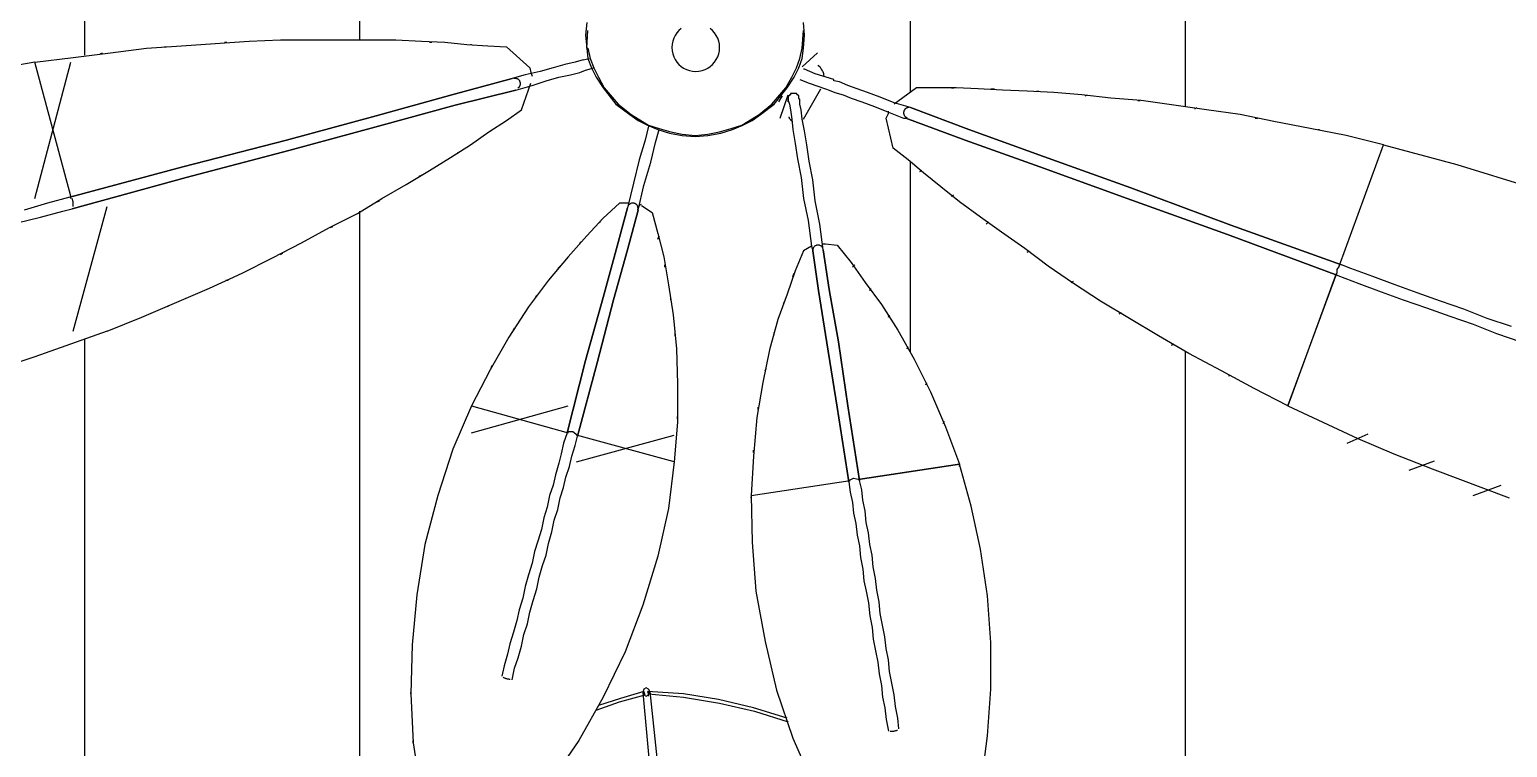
# Model space of a CAD drawing. Header units: millimetres. Extents: x 7649 to 34105, y 3983 to 25377.
# Drawn here: x 15491 to 16163, y 15094 to 15419 of the extents above; entities that cross this region are included whole.
import ezdxf

# ---------------------------------------------------------------- set-up
doc = ezdxf.new("R2010")
doc.units = ezdxf.units.MM

msp = doc.modelspace()

# ---------------------------------------------------------------- linework, layer by layer
at = {"layer": 'GEOMETRY', "color": 7}
for p, q in [((15516.57778, 15407.92222), (15516.57778, 15562.43889)), ((16016.64028, 15384.63889), (16016.64028, 15500.52639)), ((15641.46111, 15414.80139), (15641.46111, 15485.18056)), ((15891.75694, 15390.98889), (15891.75694, 15451.31389)), ((15744.64861, 15422.73889), (15744.11944, 15416.91806)), ((15744.64861, 15411.09722), (15745.17778, 15419.03472)), ((15785.53801, 15417.99074), (15784.75879, 15416.83706)), ((15786.45497, 15419.03253), (15785.53801, 15417.99074)), ((15787.49676, 15419.94949), (15786.45497, 15419.03253)), ((15801.79642, 15419.03253), (15800.75463, 15419.94949)), ((15802.71338, 15417.99074), (15801.79642, 15419.03253)), ((15803.4926, 15416.83706), (15802.71338, 15417.99074)), ((15842.54444, 15411.09722), (15843.07361, 15419.03472)), ((15843.60278, 15416.91806), (15843.07361, 15422.73889)), ((15544.62361, 15411.09722), (15560.49861, 15412.15556)), ((15552.56111, 15411.62639), (15553.61944, 15411.62639)), ((15560.49861, 15412.15556), (15575.84444, 15413.21389)), ((15575.84444, 15413.21389), (15591.19028, 15414.27222)), ((15580.07778, 15413.74306), (15581.13611, 15413.74306)), ((15591.19028, 15414.27222), (15605.47778, 15414.80139)), ((15605.47778, 15414.80139), (15619.76528, 15414.80139)), ((15606.00694, 15414.80139), (15607.06528, 15414.80139)), ((15619.76528, 15414.80139), (15632.99444, 15414.80139)), ((15630.34861, 15414.80139), (15631.40694, 15414.80139)), ((15632.99444, 15414.80139), (15645.69444, 15414.80139)), ((15645.69444, 15414.80139), (15657.86528, 15414.80139)), ((15652.57361, 15414.80139), (15654.16111, 15414.80139)), ((15657.86528, 15414.80139), (15669.50694, 15414.27222)), ((15669.50694, 15414.27222), (15680.09028, 15413.74306)), ((15673.21111, 15413.74306), (15674.26944, 15413.74306)), ((15680.09028, 15413.74306), (15690.14444, 15412.68472)), ((15690.14444, 15412.68472), (15699.66944, 15412.15556)), ((15691.73194, 15412.68472), (15692.26111, 15412.68472)), ((15699.66944, 15412.15556), (15708.13611, 15411.62639)), ((15708.13611, 15411.62639), (15718.71944, 15402.10139)), ((15744.11944, 15416.91806), (15744.64861, 15411.09722)), ((15783.3768, 15412.83385), (15783.27778, 15411.36181)), ((15783.27778, 15411.36181), (15783.3768, 15409.88976)), ((15783.66526, 15414.24569), (15783.3768, 15412.83385)), ((15784.13023, 15415.5844), (15783.66526, 15414.24569)), ((15784.75879, 15416.83706), (15784.13023, 15415.5844)), ((15804.12116, 15415.5844), (15803.4926, 15416.83706)), ((15804.58613, 15414.24569), (15804.12116, 15415.5844)), ((15804.87459, 15412.83385), (15804.58613, 15414.24569)), ((15804.97361, 15411.36181), (15804.87459, 15412.83385)), ((15804.87459, 15409.88976), (15804.97361, 15411.36181)), ((15843.07361, 15411.09722), (15843.60278, 15416.91806)), ((15493.82361, 15404.74722), (15459.42778, 15398.39722)), ((15493.82361, 15404.74722), (15511.28611, 15406.86389)), ((15510.22778, 15343.89306), (15493.82361, 15404.74722)), ((15493.82361, 15342.83472), (15510.22778, 15404.74722)), ((15511.28611, 15406.86389), (15528.21944, 15408.98056)), ((15523.45694, 15408.45139), (15524.51528, 15408.98056)), ((15528.21944, 15408.98056), (15544.62361, 15411.09722)), ((15739.35694, 15404.74722), (15734.59444, 15403.68889)), ((15743.06111, 15405.80556), (15739.35694, 15404.74722)), ((15743.06111, 15405.80556), (15745.70694, 15406.33472)), ((15744.64861, 15411.09722), (15745.17778, 15406.33472)), ((15745.17778, 15411.09722), (15746.23611, 15406.33472)), ((15745.17778, 15406.33472), (15746.76528, 15402.10139)), ((15746.23611, 15406.33472), (15747.82361, 15402.10139)), ((15783.3768, 15409.88976), (15783.66526, 15408.47792)), ((15783.66526, 15408.47792), (15784.13023, 15407.13921)), ((15784.13023, 15407.13921), (15784.75879, 15405.88655)), ((15784.75879, 15405.88655), (15785.53801, 15404.73287)), ((15785.53801, 15404.73287), (15786.45497, 15403.69108)), ((15801.79642, 15403.69108), (15802.71338, 15404.73287)), ((15802.71338, 15404.73287), (15803.4926, 15405.88655)), ((15803.4926, 15405.88655), (15804.12116, 15407.13921)), ((15804.12116, 15407.13921), (15804.58613, 15408.47792)), ((15804.58613, 15408.47792), (15804.87459, 15409.88976)), ((15839.89861, 15402.10139), (15841.48611, 15406.33472)), ((15840.95694, 15402.10139), (15842.54444, 15406.33472)), ((15841.48611, 15406.33472), (15842.54444, 15411.09722)), ((15842.54444, 15406.33472), (15843.07361, 15411.09722)), ((15842.54444, 15402.63056), (15849.42361, 15408.98056)), ((15716.60278, 15398.92639), (15710.78194, 15397.33889)), ((15723.48194, 15400.51389), (15716.60278, 15398.92639)), ((15718.71944, 15402.10139), (15719.24861, 15399.98472)), ((15719.24861, 15399.98472), (15719.77778, 15398.39722)), ((15729.30278, 15402.10139), (15723.48194, 15400.51389)), ((15726.12778, 15396.28056), (15731.94861, 15397.86806)), ((15734.59444, 15403.68889), (15729.30278, 15402.10139)), ((15731.94861, 15397.86806), (15737.24028, 15398.92639)), ((15737.24028, 15398.92639), (15741.47361, 15399.98472)), ((15741.47361, 15399.98472), (15744.11944, 15401.04306)), ((15744.11944, 15401.04306), (15747.82361, 15402.10139)), ((15746.76528, 15402.10139), (15748.88194, 15397.86806)), ((15747.82361, 15402.10139), (15749.94028, 15397.86806)), ((15748.88194, 15397.86806), (15752.05694, 15393.10556)), ((15749.94028, 15397.86806), (15752.58611, 15393.10556)), ((15786.45497, 15403.69108), (15787.49676, 15402.77412)), ((15787.49676, 15402.77412), (15788.65044, 15401.9949)), ((15788.65044, 15401.9949), (15789.9031, 15401.36634)), ((15789.9031, 15401.36634), (15791.24181, 15400.90137)), ((15791.24181, 15400.90137), (15792.65365, 15400.61291)), ((15792.65365, 15400.61291), (15794.12569, 15400.51389)), ((15794.12569, 15400.51389), (15795.59774, 15400.61291)), ((15795.59774, 15400.61291), (15797.00958, 15400.90137)), ((15797.00958, 15400.90137), (15798.34829, 15401.36634)), ((15798.34829, 15401.36634), (15799.60095, 15401.9949)), ((15799.60095, 15401.9949), (15800.75463, 15402.77412)), ((15800.75463, 15402.77412), (15801.79642, 15403.69108)), ((15835.13611, 15393.10556), (15837.78194, 15397.86806)), ((15835.66528, 15393.10556), (15838.84028, 15397.86806)), ((15837.78194, 15397.86806), (15839.89861, 15402.10139)), ((15838.84028, 15397.86806), (15840.95694, 15402.10139)), ((15843.60278, 15401.57222), (15843.07361, 15401.57222)), ((15848.36528, 15399.45556), (15843.60278, 15401.57222)), ((15856.83194, 15396.80972), (15848.36528, 15399.45556)), ((15850.12718, 15402.94253), (15849.77811, 15403.26411)), ((15850.45569, 15402.60273), (15850.12718, 15402.94253)), ((15850.7631, 15402.24573), (15850.45569, 15402.60273)), ((15851.04882, 15401.87256), (15850.7631, 15402.24573)), ((15851.31229, 15401.48424), (15851.04882, 15401.87256)), ((15851.55294, 15401.08181), (15851.31229, 15401.48424)), ((15851.77021, 15400.66629), (15851.55294, 15401.08181)), ((15851.96353, 15400.2387), (15851.77021, 15400.66629)), ((15852.13233, 15399.80008), (15851.96353, 15400.2387)), ((15852.27605, 15399.35144), (15852.13233, 15399.80008)), ((15852.39411, 15398.89381), (15852.27605, 15399.35144)), ((15852.48596, 15398.42823), (15852.39411, 15398.89381)), ((15683.26528, 15389.93056), (15710.78194, 15397.33889)), ((15710.78194, 15397.33889), (15683.26528, 15389.93056)), ((15712.36944, 15392.04722), (15684.85278, 15385.16806)), ((15684.85278, 15385.16806), (15712.36944, 15392.04722)), ((15711.58983, 15397.28253), (15711.48847, 15397.25774)), ((15711.69192, 15397.30282), (15711.58983, 15397.28253)), ((15711.79461, 15397.3186), (15711.69192, 15397.30282)), ((15711.89774, 15397.32987), (15711.79461, 15397.3186)), ((15712.00117, 15397.33664), (15711.89774, 15397.32987)), ((15712.10475, 15397.3389), (15712.00117, 15397.33664)), ((15712.20833, 15397.33665), (15712.10475, 15397.3389)), ((15712.31176, 15397.32989), (15712.20833, 15397.33665)), ((15712.41489, 15397.31863), (15712.31176, 15397.32989)), ((15712.36944, 15392.04722), (15719.77778, 15394.16389)), ((15712.51758, 15397.30286), (15712.41489, 15397.31863)), ((15712.61968, 15397.28258), (15712.51758, 15397.30286)), ((15712.72103, 15397.2578), (15712.61968, 15397.28258)), ((15712.92259, 15397.19412), (15712.72103, 15397.2578)), ((15713.11582, 15397.1137), (15712.92259, 15397.19412)), ((15713.29987, 15397.0174), (15713.11582, 15397.1137)), ((15713.29562, 15392.89549), (15713.42915, 15392.97858)), ((15713.47391, 15396.90604), (15713.29987, 15397.0174)), ((15713.42915, 15392.97858), (15713.55622, 15393.06979)), ((15713.63709, 15396.78047), (15713.47391, 15396.90604)), ((15713.55622, 15393.06979), (15713.67654, 15393.16871)), ((15713.78858, 15396.64152), (15713.63709, 15396.78047)), ((15713.67654, 15393.16871), (15713.78978, 15393.27495)), ((15713.92754, 15396.49004), (15713.78858, 15396.64152)), ((15713.78978, 15393.27495), (15713.89565, 15393.3881)), ((15713.89565, 15393.3881), (15713.99385, 15393.50778)), ((15714.05313, 15396.32687), (15713.92754, 15396.49004)), ((15713.99385, 15393.50778), (15714.08407, 15393.63358)), ((15714.1645, 15396.15284), (15714.05313, 15396.32687)), ((15714.08407, 15393.63358), (15714.166, 15393.76511)), ((15714.26083, 15395.9688), (15714.1645, 15396.15284)), ((15714.166, 15393.76511), (15714.23934, 15393.90197)), ((15714.23934, 15393.90197), (15714.30378, 15394.04377)), ((15714.34126, 15395.77558), (15714.26083, 15395.9688)), ((15714.30378, 15394.04377), (15714.35903, 15394.19011)), ((15714.40496, 15395.57403), (15714.34126, 15395.77558)), ((15714.35903, 15394.19011), (15714.40478, 15394.34059)), ((15714.41787, 15395.52364), (15714.40496, 15395.57403)), ((15714.40502, 15394.34147), (15714.41792, 15394.39184)), ((15714.42968, 15395.47302), (15714.41787, 15395.52364)), ((15714.41792, 15394.39184), (15714.42972, 15394.44244)), ((15714.44037, 15395.42217), (15714.42968, 15395.47302)), ((15714.42972, 15394.44244), (15714.4404, 15394.49327)), ((15714.44994, 15395.37112), (15714.44037, 15395.42217)), ((15714.4404, 15394.49327), (15714.44997, 15394.5443)), ((15714.4584, 15395.31989), (15714.44994, 15395.37112)), ((15714.44997, 15394.5443), (15714.45842, 15394.59552)), ((15714.46574, 15395.26849), (15714.4584, 15395.31989)), ((15714.45842, 15394.59552), (15714.46576, 15394.6469)), ((15714.47196, 15395.21695), (15714.46574, 15395.26849)), ((15714.46576, 15394.6469), (15714.47197, 15394.69843)), ((15714.47705, 15395.16527), (15714.47196, 15395.21695)), ((15714.47197, 15394.69843), (15714.47705, 15394.75008)), ((15714.48101, 15395.11348), (15714.47705, 15395.16527)), ((15714.47705, 15394.75008), (15714.48102, 15394.80185)), ((15714.48385, 15395.0616), (15714.48101, 15395.11348)), ((15714.48102, 15394.80185), (15714.48385, 15394.85371)), ((15714.48555, 15395.00965), (15714.48385, 15395.0616)), ((15714.48385, 15394.85371), (15714.48555, 15394.90565)), ((15714.48612, 15394.95764), (15714.48555, 15395.00965)), ((15714.48555, 15394.90565), (15714.48612, 15394.95764)), ((15715.01528, 15383.05139), (15719.24861, 15395.22222)), ((15719.77778, 15394.16389), (15726.12778, 15396.28056)), ((15752.05694, 15393.10556), (15757.87778, 15385.69722)), ((15752.58611, 15393.10556), (15758.93611, 15385.69722)), ((15828.78611, 15385.69722), (15835.13611, 15393.10556)), ((15829.84444, 15385.69722), (15835.66528, 15393.10556)), ((15841.48611, 15396.80972), (15845.71944, 15395.22222)), ((15843.07361, 15378.81806), (15851.01111, 15392.57639)), ((15845.71944, 15395.22222), (15853.12778, 15392.57639)), ((15853.12778, 15392.57639), (15854.71528, 15392.04722)), ((15854.71528, 15392.04722), (15857.36111, 15390.98889)), ((15856.83194, 15396.28056), (15856.83194, 15396.80972)), ((15859.47778, 15395.75139), (15856.83194, 15396.28056)), ((15863.18194, 15394.16389), (15859.47778, 15395.75139)), ((15867.41528, 15392.57639), (15863.18194, 15394.16389)), ((15872.17778, 15390.98889), (15867.41528, 15392.57639)), ((15894.40278, 15393.10556), (15884.34861, 15385.69722)), ((15903.39861, 15393.10556), (15894.40278, 15393.10556)), ((15912.39444, 15393.10556), (15903.39861, 15393.10556)), ((15910.27778, 15393.10556), (15911.33611, 15393.10556)), ((15922.44861, 15392.57639), (15912.39444, 15393.10556)), ((15933.56111, 15392.04722), (15922.44861, 15392.57639)), ((15928.26944, 15392.57639), (15929.85694, 15392.57639)), ((15944.67361, 15391.51806), (15933.56111, 15392.04722)), ((15956.84444, 15390.98889), (15944.67361, 15391.51806)), ((15948.90694, 15391.51806), (15949.96528, 15391.51806)), ((15648.86944, 15380.40556), (15683.26528, 15389.93056)), ((15683.26528, 15389.93056), (15648.86944, 15380.40556)), ((15684.85278, 15385.16806), (15649.92778, 15375.64306)), ((15649.92778, 15375.64306), (15684.85278, 15385.16806)), ((15757.87778, 15385.69722), (15764.22778, 15380.93472)), ((15757.87778, 15385.69722), (15758.93611, 15385.69722)), ((15758.93611, 15385.69722), (15764.75694, 15380.93472)), ((15822.96528, 15380.93472), (15828.78611, 15385.69722)), ((15823.49444, 15380.93472), (15829.84444, 15385.69722)), ((15828.78611, 15385.69722), (15829.84444, 15385.69722)), ((15831.96111, 15386.75556), (15833.54861, 15389.40139)), ((15832.49028, 15379.34722), (15836.19444, 15389.93056)), ((15836.72361, 15389.40139), (15836.19444, 15389.40139)), ((15836.19444, 15389.40139), (15836.19444, 15388.87222)), ((15836.19444, 15388.87222), (15836.19444, 15388.34306)), ((15836.19444, 15388.34306), (15836.19444, 15387.81389)), ((15836.19444, 15386.75556), (15836.19444, 15387.81389)), ((15836.19444, 15387.81389), (15836.19444, 15387.28472)), ((15836.19444, 15387.28472), (15836.72361, 15385.69722)), ((15837.25278, 15389.93056), (15836.72361, 15389.93056)), ((15836.72361, 15389.93056), (15836.72361, 15389.40139)), ((15836.72361, 15385.69722), (15837.25278, 15383.05139)), ((15837.78194, 15390.45972), (15837.25278, 15390.45972)), ((15837.25278, 15390.45972), (15837.25278, 15389.93056)), ((15838.31111, 15390.45972), (15837.78194, 15390.45972)), ((15838.84028, 15390.45972), (15838.31111, 15390.45972)), ((15839.36944, 15390.45972), (15838.84028, 15390.45972)), ((15839.89861, 15390.45972), (15839.36944, 15390.45972)), ((15840.42778, 15389.93056), (15839.89861, 15390.45972)), ((15840.95694, 15389.40139), (15840.42778, 15389.93056)), ((15840.95694, 15388.87222), (15840.95694, 15389.40139)), ((15840.95694, 15388.34306), (15840.95694, 15388.87222)), ((15841.48611, 15387.81389), (15840.95694, 15388.34306)), ((15841.48611, 15385.69722), (15841.48611, 15387.81389)), ((15841.48611, 15387.28472), (15841.48611, 15387.81389)), ((15842.01528, 15383.05139), (15841.48611, 15385.69722)), ((15857.36111, 15390.98889), (15861.06528, 15389.93056)), ((15861.06528, 15389.93056), (15864.76944, 15388.34306)), ((15864.76944, 15388.34306), (15869.53194, 15386.75556)), ((15869.53194, 15386.75556), (15875.35278, 15384.63889)), ((15877.99861, 15388.87222), (15872.17778, 15390.98889)), ((15875.35278, 15384.63889), (15881.70278, 15381.99306)), ((15884.34861, 15386.22639), (15877.99861, 15388.87222)), ((15891.75694, 15384.10972), (15884.34861, 15386.22639)), ((15969.54444, 15389.93056), (15956.84444, 15390.98889)), ((15982.77361, 15388.34306), (15969.54444, 15389.93056)), ((15971.13194, 15389.40139), (15972.19028, 15389.93056)), ((15996.53194, 15387.28472), (15982.77361, 15388.34306)), ((15994.94444, 15387.28472), (15996.00278, 15387.28472)), ((16011.34861, 15385.16806), (15996.53194, 15387.28472)), ((16026.16528, 15383.05139), (16011.34861, 15385.16806)), ((15608.12361, 15369.29306), (15648.86944, 15380.40556)), ((15648.86944, 15380.40556), (15608.12361, 15369.29306)), ((15700.19861, 15372.99722), (15708.13611, 15378.28889)), ((15708.13611, 15378.28889), (15715.01528, 15383.05139)), ((15764.22778, 15380.93472), (15767.93194, 15378.28889)), ((15764.75694, 15380.93472), (15772.69444, 15376.17222)), ((15767.93194, 15378.28889), (15772.16528, 15376.17222)), ((15815.02778, 15376.17222), (15822.96528, 15380.93472)), ((15815.55694, 15376.17222), (15819.79028, 15378.28889)), ((15819.79028, 15378.28889), (15823.49444, 15380.93472)), ((15836.41045, 15379.90739), (15836.48398, 15379.71099)), ((15836.48398, 15379.71099), (15836.56746, 15379.51942)), ((15836.56746, 15379.51942), (15836.66063, 15379.33301)), ((15836.66063, 15379.33301), (15836.76323, 15379.15211)), ((15836.76323, 15379.15211), (15836.875, 15378.97707)), ((15836.875, 15378.97707), (15836.99569, 15378.80824)), ((15836.99569, 15378.80824), (15837.12503, 15378.64594)), ((15837.12503, 15378.64594), (15837.26277, 15378.49054)), ((15837.25278, 15383.05139), (15837.78194, 15378.81806)), ((15837.26277, 15378.49054), (15837.40865, 15378.34237)), ((15837.40865, 15378.34237), (15837.5624, 15378.20179)), ((15837.5624, 15378.20179), (15837.72379, 15378.06912)), ((15837.72379, 15378.06912), (15837.89253, 15377.94472)), ((15837.78194, 15378.81806), (15838.31111, 15374.05556)), ((15842.54444, 15378.81806), (15842.01528, 15383.05139)), ((15843.60278, 15373.52639), (15842.54444, 15378.81806)), ((15880.64444, 15379.34722), (15881.70278, 15381.46389)), ((15883.81944, 15365.58889), (15880.64444, 15379.34722)), ((15881.70278, 15381.46389), (15881.70278, 15382.52222)), ((15881.70278, 15381.99306), (15888.58194, 15379.34722)), ((15888.58251, 15381.78032), (15888.58194, 15381.72841)), ((15888.58194, 15381.72841), (15888.58251, 15381.6765)), ((15888.58194, 15379.34722), (15889.64028, 15379.34722)), ((15888.5842, 15381.83223), (15888.58251, 15381.78032)), ((15888.58251, 15381.6765), (15888.58421, 15381.62463)), ((15888.58703, 15381.88412), (15888.5842, 15381.83223)), ((15888.58421, 15381.62463), (15888.58703, 15381.5728)), ((15888.591, 15381.93596), (15888.58703, 15381.88412)), ((15888.58703, 15381.5728), (15888.59099, 15381.52105)), ((15888.59099, 15381.52105), (15888.59608, 15381.46938)), ((15888.59612, 15381.98793), (15888.59102, 15381.93619)), ((15888.59608, 15381.46938), (15888.60229, 15381.41781)), ((15888.60235, 15382.03952), (15888.59612, 15381.98793)), ((15888.60229, 15381.41781), (15888.60963, 15381.36637)), ((15888.60969, 15382.09094), (15888.60235, 15382.03952)), ((15888.60963, 15381.36637), (15888.6181, 15381.31507)), ((15888.61815, 15382.14216), (15888.60969, 15382.09094)), ((15888.62773, 15382.19318), (15888.61815, 15382.14216)), ((15888.61822, 15381.31439), (15888.66414, 15381.10812)), ((15888.63841, 15382.24397), (15888.62773, 15382.19318)), ((15888.6502, 15382.29451), (15888.63841, 15382.24397)), ((15888.66308, 15382.3448), (15888.6502, 15382.29451)), ((15888.67707, 15382.3948), (15888.66308, 15382.3448)), ((15888.66414, 15381.10812), (15888.72744, 15380.9087)), ((15888.69214, 15382.4445), (15888.67707, 15382.3948)), ((15888.70831, 15382.49388), (15888.69214, 15382.4445)), ((15888.72556, 15382.54293), (15888.70831, 15382.49388)), ((15888.78423, 15382.68894), (15888.72556, 15382.54293)), ((15888.72744, 15380.9087), (15888.80737, 15380.71702)), ((15888.85202, 15382.82999), (15888.78423, 15382.68894)), ((15888.80737, 15380.71702), (15888.90315, 15380.53401)), ((15888.92859, 15382.96572), (15888.85202, 15382.82999)), ((15888.90315, 15380.53401), (15889.01402, 15380.36058)), ((15889.01359, 15383.09575), (15888.92859, 15382.96572)), ((15889.1067, 15383.21971), (15889.01359, 15383.09575)), ((15889.01402, 15380.36058), (15889.13923, 15380.19762)), ((15889.20757, 15383.33724), (15889.1067, 15383.21971)), ((15889.13923, 15380.19762), (15889.27801, 15380.04605)), ((15889.31586, 15383.44797), (15889.20757, 15383.33724)), ((15889.27801, 15380.04605), (15889.42959, 15379.90678)), ((15889.43124, 15383.55152), (15889.31586, 15383.44797)), ((15889.42959, 15379.90678), (15889.59322, 15379.78071)), ((15889.55337, 15383.64753), (15889.43124, 15383.55152)), ((15889.68191, 15383.73564), (15889.55337, 15383.64753)), ((15889.59322, 15379.78071), (15889.76813, 15379.66876)), ((15916.62778, 15369.29306), (15889.64028, 15379.34722)), ((15889.64028, 15379.34722), (15916.62778, 15369.29306)), ((15889.81652, 15383.81546), (15889.68191, 15383.73564)), ((15889.76813, 15379.66876), (15889.95355, 15379.57183)), ((15889.95686, 15383.88663), (15889.81652, 15383.81546)), ((15889.95355, 15379.57183), (15890.14874, 15379.49084)), ((15890.00423, 15383.90809), (15889.95686, 15383.88663)), ((15890.05204, 15383.92851), (15890.00423, 15383.90809)), ((15890.10026, 15383.94786), (15890.05204, 15383.92851)), ((15890.14887, 15383.96616), (15890.10026, 15383.94786)), ((15890.19785, 15383.98338), (15890.14887, 15383.96616)), ((15890.2472, 15383.99953), (15890.19785, 15383.98338)), ((15890.29688, 15384.0146), (15890.2472, 15383.99953)), ((15890.34689, 15384.02859), (15890.29688, 15384.0146)), ((15890.3972, 15384.04148), (15890.34689, 15384.02859)), ((15890.4478, 15384.05328), (15890.3972, 15384.04148)), ((15890.49867, 15384.06398), (15890.4478, 15384.05328)), ((15890.54979, 15384.07357), (15890.49867, 15384.06398)), ((15890.60109, 15384.08203), (15890.54979, 15384.07357)), ((15890.65253, 15384.08938), (15890.60109, 15384.08203)), ((15890.7041, 15384.09559), (15890.65253, 15384.08938)), ((15890.75577, 15384.10067), (15890.7041, 15384.09559)), ((15890.80753, 15384.10463), (15890.75577, 15384.10067)), ((15890.85935, 15384.10746), (15890.80753, 15384.10463)), ((15890.91122, 15384.10916), (15890.85935, 15384.10746)), ((15890.96313, 15384.10973), (15890.91122, 15384.10916)), ((15891.01505, 15384.10916), (15890.96313, 15384.10973)), ((15891.06696, 15384.10746), (15891.01505, 15384.10916)), ((15891.11884, 15384.10463), (15891.06696, 15384.10746)), ((15891.17069, 15384.10067), (15891.11884, 15384.10463)), ((15891.75694, 15384.10972), (15918.21528, 15374.05556)), ((15918.21528, 15374.05556), (15891.75694, 15384.10972)), ((16020.87361, 15383.58056), (16021.93194, 15384.10972)), ((16041.51111, 15380.93472), (16026.16528, 15383.05139)), ((16056.85694, 15377.75972), (16041.51111, 15380.93472)), ((16048.39028, 15379.34722), (16049.44861, 15379.34722)), ((16073.26111, 15374.58472), (16056.85694, 15377.75972)), ((15649.92778, 15375.64306), (15609.18194, 15364.53056)), ((15609.18194, 15364.53056), (15649.92778, 15375.64306)), ((15691.73194, 15367.17639), (15700.19861, 15372.99722)), ((15701.25694, 15373.52639), (15701.78611, 15374.05556)), ((15772.69444, 15375.64306), (15771.10694, 15369.29306)), ((15772.16528, 15376.17222), (15776.92778, 15374.05556)), ((15772.69444, 15376.17222), (15777.45694, 15374.58472)), ((15775.86944, 15368.23472), (15777.45694, 15374.05556)), ((15776.92778, 15374.05556), (15782.21944, 15372.46806)), ((15777.45694, 15374.58472), (15782.74861, 15372.99722)), ((15782.21944, 15372.46806), (15788.04028, 15371.40972)), ((15782.74861, 15372.99722), (15788.04028, 15371.93889)), ((15788.04028, 15371.93889), (15793.86111, 15371.40972)), ((15788.04028, 15371.40972), (15793.86111, 15370.88056)), ((15793.86111, 15371.40972), (15799.68194, 15371.93889)), ((15793.86111, 15370.88056), (15799.68194, 15371.40972)), ((15799.68194, 15371.93889), (15804.97361, 15372.99722)), ((15799.68194, 15371.40972), (15805.50278, 15372.46806)), ((15804.97361, 15372.99722), (15810.26528, 15374.58472)), ((15805.50278, 15372.46806), (15810.79444, 15374.05556)), ((15810.26528, 15374.58472), (15815.02778, 15376.17222)), ((15810.79444, 15374.05556), (15815.55694, 15376.17222)), ((15838.31111, 15374.05556), (15839.36944, 15367.70556)), ((15844.66111, 15367.17639), (15843.60278, 15373.52639)), ((15918.21528, 15374.05556), (15952.08194, 15361.88472)), ((15952.08194, 15361.88472), (15918.21528, 15374.05556)), ((16089.66528, 15371.40972), (16073.26111, 15374.58472)), ((16076.96528, 15374.05556), (16077.49444, 15374.05556)), ((16106.59861, 15367.17639), (16089.66528, 15371.40972)), ((15561.02778, 15357.12222), (15608.12361, 15369.29306)), ((15608.12361, 15369.29306), (15561.02778, 15357.12222)), ((15609.18194, 15364.53056), (15562.61528, 15352.35972)), ((15562.61528, 15352.35972), (15609.18194, 15364.53056)), ((15682.73611, 15361.35556), (15691.73194, 15367.17639)), ((15771.10694, 15369.29306), (15768.46111, 15360.29722)), ((15773.75278, 15359.23889), (15775.86944, 15368.23472)), ((15839.36944, 15367.70556), (15840.42778, 15360.82639)), ((15845.71944, 15359.76806), (15844.66111, 15367.17639)), ((15890.69861, 15360.29722), (15883.81944, 15365.58889)), ((15950.49444, 15357.12222), (15916.62778, 15369.29306)), ((15916.62778, 15369.29306), (15950.49444, 15357.12222)), ((16086.49028, 15312.14306), (16106.59861, 15367.17639)), ((16086.49028, 15312.14306), (16106.59861, 15367.17639)), ((16106.59861, 15367.17639), (16139.93611, 15358.18056)), ((15673.21111, 15355.53472), (15682.73611, 15361.35556)), ((15685.91111, 15363.47222), (15686.96944, 15364.00139)), ((15768.46111, 15360.29722), (15765.81528, 15349.71389)), ((15770.57778, 15348.65556), (15773.75278, 15359.23889)), ((15840.42778, 15360.82639), (15842.01528, 15352.35972)), ((15847.30694, 15351.30139), (15845.71944, 15359.76806)), ((15897.57778, 15354.47639), (15890.69861, 15360.29722)), ((15891.75694, 15272.98472), (15891.75694, 15359.76806)), ((15952.08194, 15361.88472), (15991.76944, 15347.59722)), ((15991.76944, 15347.59722), (15952.08194, 15361.88472)), ((16139.93611, 15358.18056), (16174.33194, 15347.59722)), ((15509.69861, 15343.36389), (15561.02778, 15357.12222)), ((15561.02778, 15357.12222), (15509.69861, 15343.36389)), ((15562.61528, 15352.35972), (15510.75694, 15338.07222)), ((15510.75694, 15338.07222), (15562.61528, 15352.35972)), ((15662.62778, 15349.18472), (15673.21111, 15355.53472)), ((15668.44861, 15352.88889), (15669.50694, 15353.41806)), ((15842.01528, 15352.35972), (15843.07361, 15342.83472)), ((15848.36528, 15341.77639), (15847.30694, 15351.30139)), ((15895.99028, 15355.00556), (15897.04861, 15355.53472)), ((15905.51528, 15348.12639), (15897.57778, 15354.47639)), ((15990.18194, 15342.83472), (15950.49444, 15357.12222)), ((15950.49444, 15357.12222), (15990.18194, 15342.83472)), ((15651.51528, 15342.83472), (15662.62778, 15349.18472)), ((15765.81528, 15349.71389), (15763.16944, 15338.60139)), ((15767.93194, 15337.54306), (15770.57778, 15348.65556)), ((15913.98194, 15341.24722), (15905.51528, 15348.12639)), ((15910.27778, 15343.89306), (15911.33611, 15344.42222)), ((15991.76944, 15347.59722), (16037.27778, 15330.66389)), ((16037.27778, 15330.66389), (15991.76944, 15347.59722)), ((15499.64444, 15340.71806), (15489.06111, 15337.54306)), ((15509.69861, 15343.36389), (15499.64444, 15340.71806)), ((15506.52361, 15337.01389), (15510.75694, 15338.07222)), ((15510.22778, 15342.83472), (15510.22778, 15343.89306)), ((15511.28611, 15341.24722), (15510.75694, 15342.83472)), ((15511.28611, 15339.13056), (15511.28611, 15341.24722)), ((15511.28611, 15282.50972), (15526.63194, 15339.13056)), ((15511.28611, 15282.50972), (15526.63194, 15339.13056)), ((15640.40278, 15335.95556), (15651.51528, 15342.83472)), ((15649.39861, 15341.24722), (15650.45694, 15341.77639)), ((15759.46528, 15340.71806), (15752.05694, 15333.83889)), ((15758.40694, 15321.13889), (15763.16944, 15338.60139)), ((15763.16944, 15338.60139), (15758.40694, 15321.13889)), ((15763.69861, 15340.71806), (15759.46528, 15340.71806)), ((15767.93194, 15337.54306), (15763.16944, 15319.55139)), ((15763.16944, 15319.55139), (15767.93194, 15337.54306)), ((15763.63452, 15339.7507), (15763.48854, 15339.52756)), ((15763.80165, 15339.95303), (15763.63452, 15339.7507)), ((15763.98781, 15340.13368), (15763.80165, 15339.95303)), ((15764.19085, 15340.29175), (15763.98781, 15340.13368)), ((15764.40863, 15340.42636), (15764.19085, 15340.29175)), ((15764.639, 15340.53662), (15764.40863, 15340.42636)), ((15764.87984, 15340.62165), (15764.639, 15340.53662)), ((15765.12899, 15340.68055), (15764.87984, 15340.62165)), ((15765.38433, 15340.71245), (15765.12899, 15340.68055)), ((15765.64369, 15340.71644), (15765.38433, 15340.71245)), ((15765.90496, 15340.69166), (15765.64369, 15340.71644)), ((15766.16598, 15340.6372), (15765.90496, 15340.69166)), ((15766.36864, 15340.5732), (15766.16708, 15340.6369)), ((15766.56186, 15340.49277), (15766.36864, 15340.5732)), ((15766.7459, 15340.39645), (15766.56186, 15340.49277)), ((15766.91993, 15340.28507), (15766.7459, 15340.39645)), ((15767.0831, 15340.15949), (15766.91993, 15340.28507)), ((15767.23458, 15340.02053), (15767.0831, 15340.15949)), ((15767.37352, 15339.86904), (15767.23458, 15340.02053)), ((15767.49909, 15339.70585), (15767.37352, 15339.86904)), ((15767.61045, 15339.53181), (15767.49909, 15339.70585)), ((15767.70676, 15339.34776), (15767.61045, 15339.53181)), ((15767.78717, 15339.15454), (15767.70676, 15339.34776)), ((15767.85085, 15338.95298), (15767.78717, 15339.15454)), ((15767.85079, 15337.72042), (15767.87558, 15337.82175)), ((15767.87568, 15338.85141), (15767.85091, 15338.95275)), ((15767.87558, 15337.82175), (15767.89587, 15337.92383)), ((15767.89594, 15338.74934), (15767.87568, 15338.85141)), ((15767.89587, 15337.92383), (15767.91165, 15338.0265)), ((15767.9117, 15338.64666), (15767.89594, 15338.74934)), ((15767.91165, 15338.0265), (15767.92292, 15338.12961)), ((15767.92296, 15338.54355), (15767.9117, 15338.64666)), ((15767.92292, 15338.12961), (15767.92969, 15338.23302)), ((15767.92971, 15338.44014), (15767.92296, 15338.54355)), ((15767.92969, 15338.23302), (15767.93195, 15338.33658)), ((15767.93195, 15338.33658), (15767.92971, 15338.44014)), ((15768.46111, 15339.65972), (15769.51944, 15340.18889)), ((15769.51944, 15339.65972), (15774.28194, 15336.48472)), ((15843.07361, 15342.83472), (15845.19028, 15332.78056)), ((15850.48194, 15331.19306), (15848.36528, 15341.77639)), ((15923.50694, 15334.36806), (15913.98194, 15341.24722)), ((16035.69028, 15326.43056), (15990.18194, 15342.83472)), ((15990.18194, 15342.83472), (16035.69028, 15326.43056)), ((15485.88611, 15331.72222), (15496.46944, 15334.36806)), ((15496.46944, 15334.36806), (15506.52361, 15337.01389)), ((15627.70278, 15329.60556), (15640.40278, 15335.95556)), ((15641.46111, 15057.08472), (15641.46111, 15337.01389)), ((15752.05694, 15333.83889), (15744.64861, 15325.90139)), ((15750.46944, 15331.72222), (15750.99861, 15332.78056)), ((15774.28194, 15336.48472), (15776.92778, 15326.95972)), ((15845.19028, 15332.78056), (15846.77778, 15321.13889)), ((15852.06944, 15319.55139), (15850.48194, 15331.19306)), ((15933.03194, 15327.48889), (15923.50694, 15334.36806)), ((15926.15278, 15331.19306), (15927.21111, 15332.25139)), ((16037.27778, 15330.66389), (16087.54861, 15312.67222)), ((16087.54861, 15312.67222), (16037.27778, 15330.66389)), ((15615.00278, 15322.72639), (15627.70278, 15329.60556)), ((15628.23194, 15329.60556), (15629.29028, 15330.13472)), ((15744.64861, 15325.90139), (15736.18194, 15316.37639)), ((15776.92778, 15326.95972), (15779.57361, 15316.37639)), ((15776.92778, 15324.31389), (15777.45694, 15325.90139)), ((15943.61528, 15320.08056), (15933.03194, 15327.48889)), ((16085.96111, 15307.90972), (16035.69028, 15326.43056)), ((16035.69028, 15326.43056), (16085.96111, 15307.90972)), ((15601.77361, 15315.84722), (15615.00278, 15322.72639)), ((15605.47778, 15317.43472), (15606.53611, 15317.96389)), ((15741.47361, 15322.19722), (15742.00278, 15323.25556)), ((15752.05694, 15297.85556), (15758.40694, 15321.13889)), ((15758.40694, 15321.13889), (15752.05694, 15297.85556)), ((15763.16944, 15319.55139), (15756.81944, 15296.79722)), ((15756.81944, 15296.79722), (15763.16944, 15319.55139)), ((15843.07361, 15319.02222), (15839.36944, 15310.02639)), ((15846.77778, 15321.13889), (15843.07361, 15319.02222)), ((15846.77778, 15321.13889), (15847.30694, 15319.02222)), ((15849.95278, 15301.03056), (15847.30694, 15319.02222)), ((15847.30694, 15319.02222), (15849.95278, 15301.03056)), ((15847.30732, 15319.32843), (15847.30697, 15319.27651)), ((15847.30697, 15319.27651), (15847.30777, 15319.22459)), ((15847.30879, 15319.38035), (15847.30732, 15319.32843)), ((15847.30777, 15319.22459), (15847.30969, 15319.17271)), ((15847.3114, 15319.43224), (15847.30879, 15319.38035)), ((15847.30969, 15319.17271), (15847.31274, 15319.12087)), ((15847.31514, 15319.48408), (15847.3114, 15319.43224)), ((15847.31274, 15319.12087), (15847.31693, 15319.0691)), ((15847.32001, 15319.53587), (15847.31514, 15319.48408)), ((15847.31693, 15319.0691), (15847.32224, 15319.01742)), ((15847.36263, 15319.79918), (15847.32001, 15319.53587)), ((15847.32224, 15319.01742), (15847.32868, 15318.96584)), ((15847.32868, 15318.96584), (15847.33626, 15318.91438)), ((15847.43307, 15320.05209), (15847.36263, 15319.79918)), ((15847.52971, 15320.29291), (15847.43307, 15320.05209)), ((15847.65098, 15320.51997), (15847.52971, 15320.29291)), ((15847.79527, 15320.73157), (15847.65098, 15320.51997)), ((15847.96099, 15320.92603), (15847.79527, 15320.73157)), ((15848.14653, 15321.10168), (15847.96099, 15320.92603)), ((15848.3503, 15321.25682), (15848.14653, 15321.10168)), ((15848.57071, 15321.38978), (15848.3503, 15321.25682)), ((15848.80615, 15321.49888), (15848.57071, 15321.38978)), ((15849.05504, 15321.58243), (15848.80615, 15321.49888)), ((15849.31577, 15321.63874), (15849.05504, 15321.58243)), ((15849.58176, 15321.66576), (15849.31644, 15321.63885)), ((15849.84422, 15321.66313), (15849.58176, 15321.66576)), ((15850.10179, 15321.63206), (15849.84422, 15321.66313)), ((15850.35243, 15321.57366), (15850.10179, 15321.63206)), ((15850.5941, 15321.48904), (15850.35243, 15321.57366)), ((15850.82476, 15321.3793), (15850.5941, 15321.48904)), ((15851.04239, 15321.24554), (15850.82476, 15321.3793)), ((15851.24493, 15321.08889), (15851.04239, 15321.24554)), ((15851.43036, 15320.91043), (15851.24493, 15321.08889)), ((15851.59663, 15320.71128), (15851.43036, 15320.91043)), ((15851.54028, 15322.19722), (15853.12778, 15322.19722)), ((15851.74171, 15320.49255), (15851.59663, 15320.71128)), ((15851.86357, 15320.25534), (15851.74171, 15320.49255)), ((15852.06944, 15319.55139), (15854.71528, 15301.55972)), ((15854.71528, 15301.55972), (15852.06944, 15319.55139)), ((15853.12778, 15322.19722), (15858.41944, 15321.66806)), ((15858.41944, 15321.66806), (15864.76944, 15313.73056)), ((15954.19861, 15312.14306), (15943.61528, 15320.08056)), ((15944.67361, 15318.49306), (15945.73194, 15319.02222)), ((15588.01528, 15308.96806), (15601.77361, 15315.84722)), ((15736.18194, 15316.37639), (15727.18611, 15305.79306)), ((15731.41944, 15311.08472), (15732.47778, 15312.14306)), ((15779.57361, 15316.37639), (15781.69028, 15303.67639)), ((15780.10278, 15311.61389), (15780.10278, 15312.67222)), ((15864.76944, 15313.73056), (15871.11944, 15304.73472)), ((15865.29861, 15311.61389), (15866.35694, 15312.67222)), ((15965.84028, 15304.20556), (15954.19861, 15312.14306)), ((16086.49028, 15312.14306), (16085.43194, 15310.55556)), ((16085.43194, 15310.55556), (16085.43194, 15308.96806)), ((16091.78194, 15311.08472), (16087.54861, 15312.67222)), ((16101.83611, 15307.38056), (16091.78194, 15311.08472)), ((15573.19861, 15302.08889), (15588.01528, 15308.96806)), ((15580.60694, 15305.79306), (15581.66528, 15305.79306)), ((15727.18611, 15305.79306), (15718.19028, 15293.62222)), ((15839.36944, 15310.02639), (15835.66528, 15299.44306)), ((15838.31111, 15307.38056), (15838.84028, 15308.96806)), ((15871.11944, 15304.73472), (15878.52778, 15294.68056)), ((15964.78194, 15304.73472), (15965.84028, 15305.26389)), ((15978.01111, 15296.26806), (15965.84028, 15304.20556)), ((16063.20694, 15248.64306), (16085.43194, 15308.96806)), ((16084.90278, 15307.90972), (16063.20694, 15248.64306)), ((16084.90278, 15307.90972), (16085.43194, 15308.96806)), ((16085.96111, 15307.90972), (16095.48611, 15304.20556)), ((16095.48611, 15304.20556), (16105.54028, 15300.50139)), ((16111.89028, 15303.67639), (16101.83611, 15307.38056)), ((15558.38194, 15295.73889), (15573.19861, 15302.08889)), ((15721.36528, 15297.85556), (15721.89444, 15298.91389)), ((15744.11944, 15269.28056), (15752.05694, 15297.85556)), ((15752.05694, 15297.85556), (15744.11944, 15269.28056)), ((15781.69028, 15303.67639), (15783.80694, 15289.91806)), ((15782.74861, 15296.79722), (15782.74861, 15297.85556)), ((15835.66528, 15299.44306), (15831.43194, 15287.80139)), ((15853.65694, 15277.21806), (15849.95278, 15301.03056)), ((15849.95278, 15301.03056), (15853.65694, 15277.21806)), ((15854.71528, 15301.55972), (15858.94861, 15277.74722)), ((15858.94861, 15277.74722), (15854.71528, 15301.55972)), ((15873.23611, 15301.03056), (15873.76528, 15302.08889)), ((16105.54028, 15300.50139), (16115.59444, 15296.79722)), ((16121.94444, 15299.97222), (16111.89028, 15303.67639)), ((16132.52778, 15296.26806), (16121.94444, 15299.97222)), ((15542.50694, 15288.85972), (15558.38194, 15295.73889)), ((15554.14861, 15293.62222), (15554.67778, 15294.15139)), ((15718.19028, 15293.62222), (15709.19444, 15279.86389)), ((15756.81944, 15296.79722), (15749.41111, 15268.22222)), ((15749.41111, 15268.22222), (15756.81944, 15296.79722)), ((15834.07778, 15295.20972), (15834.60694, 15296.26806)), ((15878.52778, 15294.68056), (15885.93611, 15283.03889)), ((15991.24028, 15288.33056), (15978.01111, 15296.26806)), ((15986.47778, 15290.44722), (15987.53611, 15290.97639)), ((16115.59444, 15296.79722), (16126.17778, 15293.09306)), ((16126.17778, 15293.09306), (16136.76111, 15289.38889)), ((16143.11111, 15292.56389), (16132.52778, 15296.26806)), ((16153.69444, 15288.33056), (16143.11111, 15292.56389)), ((15526.63194, 15282.50972), (15542.50694, 15288.85972)), ((15711.31111, 15283.03889), (15711.84028, 15284.09722)), ((15783.80694, 15289.91806), (15785.39444, 15274.57222)), ((15831.43194, 15287.80139), (15827.72778, 15274.04306)), ((15881.70278, 15288.85972), (15882.23194, 15289.91806)), ((16004.46944, 15280.39306), (15991.24028, 15288.33056)), ((16136.76111, 15289.38889), (16147.34444, 15285.68472)), ((16147.34444, 15285.68472), (16157.92778, 15281.45139)), ((16164.80694, 15284.62639), (16153.69444, 15288.33056)), ((15526.63194, 15282.50972), (15493.82361, 15270.86806)), ((15516.57778, 14897.80556), (15516.57778, 15278.80556)), ((15709.19444, 15279.86389), (15700.72778, 15265.04722)), ((15784.86528, 15280.39306), (15784.86528, 15281.45139)), ((15829.84444, 15280.92222), (15829.84444, 15281.98056)), ((15858.41944, 15248.11389), (15853.65694, 15277.21806)), ((15853.65694, 15277.21806), (15858.41944, 15248.11389)), ((15858.94861, 15277.74722), (15863.18194, 15248.64306)), ((15863.18194, 15248.64306), (15858.94861, 15277.74722)), ((15885.93611, 15283.03889), (15893.34444, 15269.80972)), ((16018.22778, 15272.45556), (16004.46944, 15280.39306)), ((16157.92778, 15281.45139), (16169.04028, 15277.74722)), ((15493.82361, 15270.86806), (15459.95694, 15259.75556)), ((15785.39444, 15274.57222), (15785.92361, 15258.69722)), ((15827.72778, 15274.04306), (15824.55278, 15259.22639)), ((15890.16944, 15274.57222), (15890.69861, 15275.63056)), ((16010.29028, 15276.15972), (16011.34861, 15276.68889)), ((16016.64028, 14549.08472), (16016.64028, 15273.51389)), ((16033.04444, 15264.51806), (16018.22778, 15272.45556)), ((15700.72778, 15265.04722), (15692.26111, 15248.64306)), ((15701.25694, 15266.10556), (15701.78611, 15267.16389)), ((15735.65278, 15236.47222), (15744.11944, 15269.28056)), ((15744.11944, 15269.28056), (15735.65278, 15236.47222)), ((15749.41111, 15268.22222), (15740.41528, 15234.88472)), ((15740.41528, 15234.88472), (15749.41111, 15268.22222)), ((15825.61111, 15264.51806), (15826.14028, 15265.57639)), ((15893.34444, 15269.80972), (15900.75278, 15254.99306)), ((16047.86111, 15256.58056), (16033.04444, 15264.51806)), ((15785.92361, 15262.40139), (15785.92361, 15263.45972)), ((15785.92361, 15258.69722), (15785.92361, 15241.23472)), ((15824.55278, 15259.22639), (15821.90694, 15243.35139)), ((15898.63611, 15258.16806), (15899.16528, 15259.22639)), ((16036.21944, 15262.40139), (16036.74861, 15262.40139)), ((15900.75278, 15254.99306), (15907.63194, 15239.11806)), ((16063.20694, 15248.64306), (16047.86111, 15256.58056)), ((15692.26111, 15248.64306), (15683.79444, 15229.06389)), ((15691.73194, 15248.11389), (15692.26111, 15248.11389)), ((15691.73194, 15248.11389), (15692.26111, 15248.11389)), ((15692.26111, 15248.64306), (15736.18194, 15236.47222)), ((15692.26111, 15236.47222), (15736.18194, 15248.64306)), ((15785.92361, 15242.82222), (15785.92361, 15243.88056)), ((15821.90694, 15243.35139), (15820.31944, 15225.88889)), ((15822.43611, 15247.05556), (15822.43611, 15248.11389)), ((15863.71111, 15214.24722), (15858.41944, 15248.11389)), ((15858.41944, 15248.11389), (15863.71111, 15214.24722)), ((15863.18194, 15248.64306), (15868.47361, 15214.77639)), ((15868.47361, 15214.77639), (15863.18194, 15248.64306)), ((16063.20694, 15248.64306), (16094.95694, 15233.82639)), ((15736.18194, 15237.00139), (15738.29861, 15237.00139)), ((15738.29861, 15237.00139), (15740.41528, 15235.41389)), ((15785.92361, 15241.23472), (15784.33611, 15223.24306)), ((15906.57361, 15240.70556), (15907.10278, 15241.76389)), ((15907.63194, 15239.11806), (15913.98194, 15222.18472)), ((15734.06528, 15231.70972), (15733.00694, 15226.94722)), ((15735.65278, 15236.47222), (15734.06528, 15231.70972)), ((15737.76944, 15225.88889), (15739.35694, 15230.65139)), ((15739.35694, 15230.65139), (15740.41528, 15234.88472)), ((15784.33611, 15223.24306), (15739.88611, 15235.41389)), ((15739.88611, 15223.24306), (15784.33611, 15235.41389)), ((16090.19444, 15231.70972), (16099.71944, 15235.94306)), ((16094.95694, 15233.82639), (16111.36111, 15226.94722)), ((15683.79444, 15229.06389), (15676.91528, 15207.89722)), ((15733.00694, 15226.94722), (15731.94861, 15222.71389)), ((15736.71111, 15221.12639), (15737.76944, 15225.88889)), ((15784.33611, 15223.24306), (15781.69028, 15202.07639)), ((15820.31944, 15225.88889), (15819.26111, 15207.89722)), ((15820.31944, 15227.47639), (15820.31944, 15228.53472)), ((16111.36111, 15226.94722), (16128.82361, 15220.06806)), ((16118.24028, 15219.53889), (16129.88194, 15223.77222)), ((15730.36111, 15217.42222), (15729.30278, 15212.65972)), ((15731.94861, 15222.71389), (15730.36111, 15217.42222)), ((15735.12361, 15216.36389), (15736.71111, 15221.12639)), ((15784.33611, 15222.18472), (15784.33611, 15222.71389)), ((15784.33611, 15222.18472), (15784.33611, 15222.71389)), ((15913.98194, 15222.18472), (15867.94444, 15215.30556)), ((15867.94444, 15215.30556), (15913.98194, 15222.18472)), ((15919.27361, 15203.13472), (15913.98194, 15222.18472)), ((15913.98194, 15221.12639), (15913.98194, 15221.65556)), ((15913.98194, 15221.12639), (15913.98194, 15221.65556)), ((16128.82361, 15220.06806), (16163.74861, 15206.83889)), ((15729.30278, 15212.65972), (15727.71528, 15207.89722)), ((15732.47778, 15206.83889), (15734.06528, 15211.60139)), ((15734.06528, 15211.60139), (15735.12361, 15216.36389)), ((15819.26111, 15207.89722), (15864.24028, 15214.77639)), ((15819.26111, 15207.89722), (15864.24028, 15214.77639)), ((15863.71111, 15214.77639), (15865.82778, 15215.83472)), ((15863.71111, 15214.24722), (15864.24028, 15209.48472)), ((15865.82778, 15215.83472), (15868.47361, 15215.30556)), ((15869.53194, 15210.54306), (15868.47361, 15214.77639)), ((15870.06111, 15205.78056), (15869.53194, 15210.54306)), ((16147.34444, 15207.89722), (16160.04444, 15212.65972)), ((15676.91528, 15207.89722), (15671.09444, 15185.67222)), ((15727.71528, 15207.89722), (15726.65694, 15202.60556)), ((15731.41944, 15201.54722), (15732.47778, 15206.83889)), ((15819.26111, 15207.89722), (15819.79028, 15186.73056)), ((15819.26111, 15206.83889), (15819.26111, 15207.36806)), ((15819.26111, 15206.83889), (15819.26111, 15207.36806)), ((15864.24028, 15209.48472), (15865.29861, 15204.72222)), ((15865.29861, 15204.72222), (15865.82778, 15199.95972)), ((15871.11944, 15201.01806), (15870.06111, 15205.78056)), ((15923.50694, 15183.55556), (15919.27361, 15203.13472)), ((15725.06944, 15197.84306), (15724.01111, 15192.55139)), ((15726.65694, 15202.60556), (15725.06944, 15197.84306)), ((15728.77361, 15191.49306), (15729.83194, 15196.78472)), ((15729.83194, 15196.78472), (15731.41944, 15201.54722)), ((15781.69028, 15202.07639), (15776.92778, 15180.38056)), ((15865.82778, 15199.95972), (15866.88611, 15195.19722)), ((15871.64861, 15195.72639), (15871.11944, 15201.01806)), ((15724.01111, 15192.55139), (15722.42361, 15187.25972)), ((15727.18611, 15186.20139), (15728.77361, 15191.49306)), ((15866.88611, 15195.19722), (15867.41528, 15189.90556)), ((15867.41528, 15189.90556), (15868.47361, 15185.14306)), ((15872.70694, 15190.96389), (15871.64861, 15195.72639)), ((15873.23611, 15185.67222), (15872.70694, 15190.96389)), ((15671.09444, 15185.67222), (15667.39028, 15162.91806)), ((15722.42361, 15187.25972), (15720.83611, 15182.49722)), ((15726.12778, 15180.90972), (15727.18611, 15186.20139)), ((15819.79028, 15186.73056), (15821.37778, 15164.50556)), ((15868.47361, 15185.14306), (15869.00278, 15179.85139)), ((15874.29444, 15180.90972), (15873.23611, 15185.67222)), ((15926.68194, 15162.38889), (15923.50694, 15183.55556)), ((15719.77778, 15177.20556), (15718.19028, 15171.91389)), ((15720.83611, 15182.49722), (15719.77778, 15177.20556)), ((15724.54028, 15176.14722), (15726.12778, 15180.90972)), ((15776.92778, 15180.38056), (15770.04861, 15158.15556)), ((15869.00278, 15179.85139), (15870.06111, 15174.55972)), ((15874.82361, 15175.61806), (15874.29444, 15180.90972)), ((15718.19028, 15171.91389), (15716.60278, 15166.62222)), ((15721.89444, 15165.56389), (15722.95278, 15170.85556)), ((15722.95278, 15170.85556), (15724.54028, 15176.14722)), ((15870.06111, 15174.55972), (15870.59028, 15169.26806)), ((15875.88194, 15170.32639), (15874.82361, 15175.61806)), ((15876.41111, 15165.03472), (15875.88194, 15170.32639)), ((15667.39028, 15162.91806), (15665.27361, 15140.16389)), ((15716.60278, 15166.62222), (15715.54444, 15161.33056)), ((15720.30694, 15160.27222), (15721.89444, 15165.56389)), ((15821.37778, 15164.50556), (15825.61111, 15141.75139)), ((15870.59028, 15169.26806), (15871.64861, 15164.50556)), ((15871.64861, 15164.50556), (15872.70694, 15159.21389)), ((15877.46944, 15159.74306), (15876.41111, 15165.03472)), ((15713.95694, 15156.03889), (15712.89861, 15151.27639)), ((15715.54444, 15161.33056), (15713.95694, 15156.03889)), ((15718.71944, 15154.98056), (15720.30694, 15160.27222)), ((15770.04861, 15158.15556), (15762.11111, 15136.98889)), ((15872.70694, 15159.21389), (15873.23611, 15153.39306)), ((15877.99861, 15154.45139), (15877.46944, 15159.74306)), ((15928.26944, 15141.22222), (15926.68194, 15162.38889)), ((15712.89861, 15151.27639), (15711.31111, 15145.98472)), ((15716.07361, 15144.92639), (15717.66111, 15149.68889)), ((15717.66111, 15149.68889), (15718.71944, 15154.98056)), ((15873.23611, 15153.39306), (15874.29444, 15148.10139)), ((15879.05694, 15149.15972), (15877.99861, 15154.45139)), ((15711.31111, 15145.98472), (15709.72361, 15140.69306)), ((15715.01528, 15139.63472), (15716.07361, 15144.92639)), ((15874.29444, 15148.10139), (15874.82361, 15142.80972)), ((15874.82361, 15142.80972), (15875.88194, 15137.51806)), ((15880.11528, 15143.86806), (15879.05694, 15149.15972)), ((15880.64444, 15138.57639), (15880.11528, 15143.86806)), ((15665.27361, 15140.16389), (15664.74444, 15117.93889)), ((15708.66528, 15135.93056), (15707.07778, 15130.63889)), ((15709.72361, 15140.69306), (15708.66528, 15135.93056)), ((15713.42778, 15134.34306), (15715.01528, 15139.63472)), ((15762.11111, 15136.98889), (15752.05694, 15116.35139)), ((15825.61111, 15141.75139), (15830.90278, 15119.52639)), ((15875.88194, 15137.51806), (15876.94028, 15132.22639)), ((15881.70278, 15133.28472), (15880.64444, 15138.57639)), ((15928.26944, 15120.05556), (15928.26944, 15141.22222)), ((15707.07778, 15130.63889), (15706.01944, 15125.87639)), ((15710.78194, 15124.28889), (15711.84028, 15129.58056)), ((15711.84028, 15129.58056), (15713.42778, 15134.34306)), ((15876.94028, 15132.22639), (15877.46944, 15126.93472)), ((15882.23194, 15127.99306), (15881.70278, 15133.28472)), ((15706.629, 15125.50552), (15706.84615, 15125.37378)), ((15706.84615, 15125.37378), (15707.08603, 15125.24933)), ((15707.08603, 15125.24933), (15707.34475, 15125.13319)), ((15707.34475, 15125.13319), (15707.61844, 15125.02642)), ((15707.61844, 15125.02642), (15707.90323, 15124.93004)), ((15707.90323, 15124.93004), (15708.19523, 15124.84511)), ((15708.19523, 15124.84511), (15708.49058, 15124.77264)), ((15708.49058, 15124.77264), (15708.7854, 15124.71369)), ((15708.7854, 15124.71369), (15709.07581, 15124.6693)), ((15709.07581, 15124.6693), (15709.35793, 15124.6405)), ((15709.35793, 15124.6405), (15709.62789, 15124.62832)), ((15709.62789, 15124.62832), (15709.88182, 15124.63382)), ((15877.46944, 15126.93472), (15878.52778, 15121.64306)), ((15883.29028, 15122.70139), (15882.23194, 15127.99306)), ((15884.34861, 15117.40972), (15883.29028, 15122.70139)), ((15664.74444, 15117.93889), (15664.74444, 15118.46806)), ((15664.74444, 15117.93889), (15665.80278, 15095.71389)), ((15752.05694, 15116.35139), (15740.94444, 15096.77222)), ((15759.99444, 15115.82222), (15749.94028, 15112.64722)), ((15759.46528, 15114.23472), (15771.10694, 15117.40972)), ((15770.57778, 15118.99722), (15759.99444, 15115.82222)), ((15770.57778, 15120.05556), (15770.04861, 15118.46806)), ((15770.04861, 15118.46806), (15779.04444, 15023.74722)), ((15770.04861, 15118.46806), (15770.57778, 15117.40972)), ((15771.63611, 15120.58472), (15770.57778, 15120.05556)), ((15771.10694, 15117.40972), (15770.57778, 15118.99722)), ((15770.57778, 15117.40972), (15771.63611, 15116.88056)), ((15772.69444, 15120.05556), (15771.63611, 15120.58472)), ((15771.63611, 15116.88056), (15772.69444, 15117.40972)), ((15772.16528, 15118.99722), (15772.69444, 15117.93889)), ((15788.56944, 15117.93889), (15772.16528, 15118.99722)), ((15773.22361, 15118.99722), (15772.69444, 15120.05556)), ((15772.69444, 15117.40972), (15773.22361, 15118.99722)), ((15772.69444, 15117.93889), (15788.56944, 15116.35139)), ((15772.69444, 15116.88056), (15772.69444, 15117.93889)), ((15773.22361, 15118.99722), (15783.27778, 15024.27639)), ((15804.44444, 15115.29306), (15788.56944, 15117.93889)), ((15788.56944, 15116.35139), (15804.97361, 15113.70556)), ((15830.90278, 15119.52639), (15838.31111, 15097.83056)), ((15878.52778, 15121.64306), (15879.05694, 15116.35139)), ((15879.05694, 15116.35139), (15880.11528, 15111.58889)), ((15884.87778, 15112.11806), (15884.34861, 15117.40972)), ((15926.68194, 15098.88889), (15928.26944, 15120.05556)), ((15748.88194, 15110.53056), (15759.46528, 15114.23472)), ((15820.31944, 15111.58889), (15804.44444, 15115.29306)), ((15804.97361, 15113.70556), (15820.84861, 15110.00139)), ((15835.66528, 15106.82639), (15820.31944, 15111.58889)), ((15820.84861, 15110.00139), (15836.19444, 15105.23889)), ((15880.11528, 15111.58889), (15880.64444, 15106.29722)), ((15885.93611, 15106.82639), (15884.87778, 15112.11806)), ((15880.64444, 15106.29722), (15881.70278, 15101.00556)), ((15886.46528, 15102.06389), (15885.93611, 15106.82639)), ((15665.80278, 15095.71389), (15665.80278, 15096.77222)), ((15665.80278, 15095.71389), (15668.97778, 15074.01806)), ((15740.94444, 15096.77222), (15728.24444, 15078.25139)), ((15838.31111, 15097.83056), (15847.30694, 15077.19306)), ((15882.50874, 15100.9816), (15882.7607, 15100.94958)), ((15882.7607, 15100.94958), (15883.03046, 15100.93345)), ((15883.03046, 15100.93345), (15883.31404, 15100.93259)), ((15883.31404, 15100.93259), (15883.6075, 15100.94636)), ((15883.6075, 15100.94636), (15883.90686, 15100.97415)), ((15883.90686, 15100.97415), (15884.20817, 15101.01533)), ((15884.20817, 15101.01533), (15884.50746, 15101.06926)), ((15884.50746, 15101.06926), (15884.80076, 15101.13531)), ((15884.80076, 15101.13531), (15885.08412, 15101.21288)), ((15885.08412, 15101.21288), (15885.35356, 15101.30131)), ((15885.35356, 15101.30131), (15885.60514, 15101.39999)), ((15885.60514, 15101.39999), (15885.83488, 15101.50829)), ((15924.03611, 15078.78056), (15926.68194, 15098.88889))]:
    msp.add_line(p, q, dxfattribs=at)

doc.saveas('drawing.dxf')
